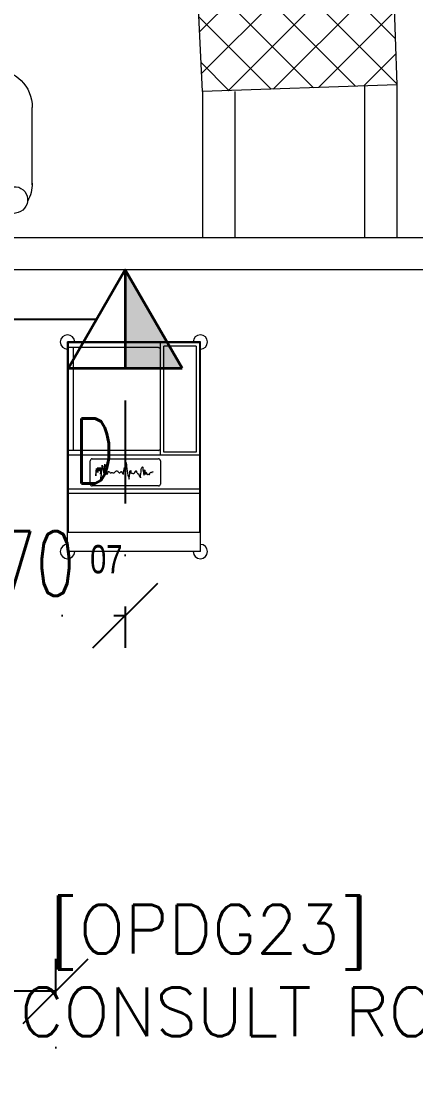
# Model space of a CAD drawing. Header units: inches. Extents: x -12418 to 57169, y -29325 to 19878.
# Drawn here: x 26272 to 27491, y -8939 to -5680 of the extents above; entities that cross this region are included whole.
import ezdxf

# ---------------------------------------------------------------- set-up
doc = ezdxf.new("R2010")
doc.units = ezdxf.units.IN
doc.header["$LTSCALE"] = 25
doc.header["$MEASUREMENT"] = 0
doc.linetypes.add('DASHDOT', pattern=[25.4, 12.7, -6.35, 0, -6.35])
doc.linetypes.add('HIDDEN', pattern=[9.525, 6.35, -3.175])
doc.layers.get('0').update_dxf_attribs({"color": 8})
doc.layers.get('Defpoints').update_dxf_attribs({"color": 8})
for name, color, linetype, lineweight in [('00-Ground Floor$0$72_EGR_BASE_TEXT', 252, 'Continuous', 5), ('00-Ground Floor$0$72_EGR_EQP_TAG', 142, 'Continuous', 5), ('00-Ground Floor$0$C-HYDR-CTCH', 251, 'Continuous', 5), ('00-Ground Floor$0$Hatch', 254, 'Continuous', 5), ('00-Ground Floor$0$LOADING', 253, 'Continuous', 5), ('00-Ground Floor$0$Walls', 251, 'Continuous', 5), ('E-LITE-CLNG-CNDT', 6, 'DASHDOT', 35), ('T-DATA-DEVC-TYPE', 2, 'Continuous', 25), ('T-DATA-DIM', 251, 'DASHDOT', 25), ('T-DATA-DIM @ 100', 251, 'DASHDOT', 25), ('T-DATA-FLOR-COND', 40, 'HIDDEN', 25), ('T-DATA-WALL @ 100', 33, 'Continuous', 35)]:
    doc.layers.add(name, color=color, linetype=linetype, lineweight=lineweight)
doc.styles.add('00-Ground Floor$0$SIMPLEX', font='SIMPLEX.shx', dxfattribs={"height": 150})
doc.styles.add('00-Ground Floor$0$X3G_ENTITY_257CFD', font='swisscl.ttf', dxfattribs={"height": 200})
doc.styles.add('DC_Simplex', font='SIMPLEX.shx', dxfattribs={"width": 0.7})
doc.dimstyles.new('DevCad-MM', dxfattribs={"dimscale": 0.01, "dimtxt": 2, "dimasz": 2, "dimexe": 1, "dimexo": 1, "dimgap": 0.6, "dimtad": 1, "dimdec": 0, "dimrnd": 10, "dimzin": 1, "dimdsep": 46, "dimtxsty": 'DC_Simplex', "dimblk1": 'OBLIQUE', "dimblk2": 'OBLIQUE', "dimsah": 1, "dimcen": 3, "dimclrd": 256, "dimclre": 256, "dimclrt": 45, "dimadec": 0, "dimazin": 0, "dimtfac": 1, "dimtdec": 0, "dimtix": 1, "dimtmove": 2, "dimatfit": 2, "dimldrblk": 'OBLIQUE', "dimfxl": 1, "dimtolj": 1, "dimtzin": 0, "dimarcsym": 0})

# ---------------------------------------------------------------- blocks, each defined once
blk = doc.blocks.new('00-Ground Floor$0$3seater')
at = {"layer": '00-Ground Floor$0$LOADING', "ltscale": 20}
for p, q in [((-958973.1, -382949.7, 0), (-958973.1, -383188.2, 0)), ((-958476.3, -382949.7, 0), (-958476.3, -383188.2, 0)), ((-958476.3, -382949.7, 0), (-958476.3, -383165.8, 0)), ((-958363.6, -382948.4, 0), (-958363.6, -383187, 0)), ((-957866.8, -382948.4, 0), (-957866.8, -383164.5, 0)), ((-957866.8, -382948.4, 0), (-957866.8, -383187, 0)), ((-957754.1, -382949.7, 0), (-957754.1, -383188.2, 0)), ((-957754.1, -382949.7, 0), (-957754.1, -383165.8, 0)), ((-957257.3, -382949.7, 0), (-957257.3, -383188.2, 0)), ((-958476.3, -382971.4, 0), (-958363.6, -382971.4, 0)), ((-957754.1, -382971.4, 0), (-957866.8, -382971.4, 0)), ((-958476.3, -383007.5, 0), (-958363.6, -383007.5, 0)), ((-957754.1, -383007.5, 0), (-957866.8, -383007.5, 0)), ((-958476.3, -383157.4, 0), (-958363.6, -383157.4, 0)), ((-957754.1, -383157.4, 0), (-957866.8, -383157.4, 0)), ((-958476.3, -383192.2, 0), (-958363.5, -383192.2, 0)), ((-957754.1, -383192.2, 0), (-957866.9, -383192.2, 0)), ((-958856, -383305.4, 0), (-958593.5, -383305.4, 0)), ((-958246.5, -383304.2, 0), (-957984, -383304.2, 0)), ((-957374.4, -383305.4, 0), (-957636.9, -383305.4, 0))]:
    blk.add_line(p, q, dxfattribs=at)
for centre, radius, start, end in [((-958744.2, -383526.3, 0), 687.4, 88.3753, 105.639), ((-958705.2, -383526.3, 0), 687.4, 74.361, 91.6247), ((-958309.1, -382902.1, 0), 40.5, 105.639, 285.639), ((-958134.7, -383525, 0), 687.4, 88.3753, 105.639), ((-958095.7, -383525, 0), 687.4, 74.361, 91.6247), ((-957921.3, -382902.1, 0), 40.5, 254.361, 74.361), ((-957525.2, -383526.3, 0), 687.4, 88.3753, 105.639), ((-957486.2, -383526.3, 0), 687.4, 74.361, 91.6247), ((-958918.6, -382903.3, 0), 40.5, 105.639, 285.639), ((-958530.8, -382903.3, 0), 40.5, 254.361, 74.361), ((-957699.6, -382903.3, 0), 40.5, 105.639, 285.639), ((-957311.8, -382903.3, 0), 40.5, 254.361, 74.361), ((-958856, -382954.9, 0), 117.2, 151.0301, 180), ((-958744.2, -383526.3, 0), 606.4, 88.1581, 105.639), ((-958705.2, -383526.3, 0), 606.4, 74.361, 91.8419), ((-958593.5, -382954.9, 0), 117.2, 0, 28.9699), ((-958246.5, -382953.6, 0), 117.2, 151.0301, 180), ((-958134.7, -383525, 0), 606.4, 88.1581, 105.639), ((-958095.7, -383525, 0), 606.4, 74.361, 91.8419), ((-957984, -382953.6, 0), 117.2, 0, 28.9699), ((-957636.9, -382954.9, 0), 117.2, 151.0301, 180), ((-957525.2, -383526.3, 0), 606.4, 88.1581, 105.639), ((-957486.2, -383526.3, 0), 606.4, 74.361, 91.8419), ((-957374.4, -382954.9, 0), 117.2, 0, 28.9699), ((-958856, -383188.2, 0), 117.2, 180, 270), ((-958593.5, -383188.2, 0), 117.2, 270, 0), ((-958246.5, -383187, 0), 117.2, 180, 270), ((-957984, -383187, 0), 117.2, 270, 0), ((-957636.9, -383188.2, 0), 117.2, 180, 270), ((-957374.4, -383188.2, 0), 117.2, 270, 0)]:
    blk.add_arc(centre, radius, start, end, dxfattribs=at)
blk = doc.blocks.new('00-Ground Floor$0$e')
at = {"layer": '00-Ground Floor$0$LOADING'}
for p, q in [((-958747.5, -394300, 0), (-959393.9, -394300, 0)), ((-959393.9, -394300, 0), (-959393.9, -394710, 0)), ((-959391.4, -394302.5, 0), (-958806.4, -394302.5, 0)), ((-959391.4, -394302.5, 0), (-959391.4, -394707.5, 0)), ((-959044.5, -394302.5, 0), (-959044.5, -394707.5, 0)), ((-958939.6, -394302.5, 0), (-958939.6, -394707.5, 0)), ((-958926.4, -394302.5, 0), (-958926.4, -394707.5, 0)), ((-958806.4, -394302.5, 0), (-958806.4, -394707.5, 0)), ((-958747.5, -394300, 0), (-958747.5, -394710, 0)), ((-959381.4, -394312.5, 0), (-959054.5, -394312.5, 0)), ((-959381.4, -394312.5, 0), (-959381.4, -394413.1, 0)), ((-959054.5, -394312.5, 0), (-959054.5, -394413.1, 0)), ((-959044.5, -394423.1, 0), (-959391.4, -394423.1, 0)), ((-959054.5, -394413.1, 0), (-959381.4, -394413.1, 0)), ((-959376.4, -394429, 0), (-959376.4, -394707.5, 0)), ((-959059.5, -394429, 0), (-959059.5, -394707.5, 0)), ((-959033.5, -394633.8, 0), (-959033.5, -394429, 0)), ((-959027.7, -394423.1, 0), (-958955.8, -394423.1, 0)), ((-958950, -394429, 0), (-958950, -394633.8, 0)), ((-958994.2, -394448.1, 0), (-958993.5, -394446.7, 0)), ((-958992.8, -394448.8, 0), (-958994.2, -394448.1, 0)), ((-958993.5, -394446.7, 0), (-958992.2, -394446.1, 0)), ((-958990.8, -394450.1, 0), (-958992.8, -394448.8, 0)), ((-958992.2, -394452.1, 0), (-958990.8, -394450.1, 0)), ((-958991.5, -394454.1, 0), (-958992.2, -394452.1, 0)), ((-958989.5, -394455.5, 0), (-958991.5, -394454.1, 0)), ((-958986.8, -394456.1, 0), (-958989.5, -394455.5, 0)), ((-958989.5, -394466.2, 0), (-958986.8, -394465.6, 0)), ((-958985.4, -394456.8, 0), (-958986.8, -394456.1, 0)), ((-958986.8, -394460.2, 0), (-958985.4, -394458.8, 0)), ((-958986.1, -394461.5, 0), (-958986.8, -394460.2, 0)), ((-958986.8, -394465.6, 0), (-958985.4, -394464.2, 0)), ((-958985.4, -394462.9, 0), (-958986.1, -394461.5, 0)), ((-958985.4, -394458.8, 0), (-958985.4, -394456.8, 0)), ((-958985.4, -394464.2, 0), (-958985.4, -394462.9, 0)), ((-959009, -394478.3, 0), (-959007.6, -394477.7, 0)), ((-959008.3, -394479.7, 0), (-959009, -394478.3, 0)), ((-959007, -394481, 0), (-959008.3, -394479.7, 0)), ((-959007.6, -394477.7, 0), (-959003.6, -394477, 0)), ((-959004.9, -394481.7, 0), (-959007, -394481, 0)), ((-959000.2, -394482.4, 0), (-959004.9, -394481.7, 0)), ((-959003.6, -394477, 0), (-958999.6, -394477, 0)), ((-958993.5, -394483, 0), (-959000.2, -394482.4, 0)), ((-958999.6, -394472.3, 0), (-958998.2, -394471.6, 0)), ((-958998.2, -394472.3, 0), (-958999.6, -394472.3, 0)), ((-958999.6, -394477, 0), (-958994.8, -394476.3, 0)), ((-958998.2, -394471.6, 0), (-958994.8, -394470.9, 0)), ((-958994.8, -394473, 0), (-958998.2, -394472.3, 0)), ((-958997.5, -394497.8, 0), (-958995.5, -394497.2, 0)), ((-958996.9, -394499.2, 0), (-958997.5, -394497.8, 0)), ((-958995.5, -394497.2, 0), (-958992.8, -394496.5, 0)), ((-958994.8, -394470.9, 0), (-958990.8, -394470.3, 0)), ((-958990.8, -394473, 0), (-958994.8, -394473, 0)), ((-958994.8, -394476.3, 0), (-958990.1, -394475.6, 0)), ((-958986.8, -394483.7, 0), (-958993.5, -394483, 0)), ((-958992.8, -394496.5, 0), (-958990.1, -394495.1, 0)), ((-958992.2, -394466.9, 0), (-958989.5, -394466.2, 0)), ((-958992.2, -394468.3, 0), (-958992.2, -394466.9, 0)), ((-958990.1, -394468.3, 0), (-958992.2, -394468.3, 0)), ((-958990.8, -394470.3, 0), (-958986.8, -394469.6, 0)), ((-958986.1, -394473.6, 0), (-958990.8, -394473, 0)), ((-958986.1, -394468.9, 0), (-958990.1, -394468.3, 0)), ((-958990.1, -394475.6, 0), (-958986.8, -394475, 0)), ((-958990.1, -394495.1, 0), (-958988.1, -394493.8, 0)), ((-958988.1, -394493.8, 0), (-958987.4, -394492.5, 0)), ((-958987.4, -394489.8, 0), (-958984.1, -394489.8, 0)), ((-958987.4, -394492.5, 0), (-958987.4, -394489.8, 0)), ((-958986.8, -394469.6, 0), (-958984.8, -394468.9, 0)), ((-958986.8, -394475, 0), (-958984.8, -394474.3, 0)), ((-958980.7, -394484.4, 0), (-958986.8, -394483.7, 0)), ((-958984.8, -394468.9, 0), (-958986.1, -394468.9, 0)), ((-958983.4, -394473.6, 0), (-958986.1, -394473.6, 0)), ((-958984.8, -394474.3, 0), (-958983.4, -394473.6, 0)), ((-958984.1, -394489.8, 0), (-958982.7, -394489.1, 0)), ((-958982.7, -394489.1, 0), (-958981.4, -394488.4, 0)), ((-958981.4, -394488.4, 0), (-958979.4, -394487.1, 0)), ((-958975.3, -394484.4, 0), (-958980.7, -394484.4, 0)), ((-958979.4, -394487.1, 0), (-958978, -394486.4, 0)), ((-958978, -394486.4, 0), (-958976.7, -394485.1, 0)), ((-958976.7, -394485.1, 0), (-958975.3, -394484.4, 0)), ((-959022.4, -394529.4, 0), (-959020.4, -394528.8, 0)), ((-959006.3, -394529.4, 0), (-959022.4, -394529.4, 0)), ((-959020.4, -394528.8, 0), (-959016.4, -394528.1, 0)), ((-959016.4, -394528.1, 0), (-959011, -394527.4, 0)), ((-959011, -394527.4, 0), (-959002.9, -394526.7, 0)), ((-958998.9, -394530.1, 0), (-959006.3, -394529.4, 0)), ((-959002.9, -394526.7, 0), (-958996.2, -394525.4, 0)), ((-958993.5, -394530.1, 0), (-958998.9, -394530.1, 0)), ((-958997.5, -394514.6, 0), (-958995.5, -394514, 0)), ((-958994.2, -394514.6, 0), (-958997.5, -394514.6, 0)), ((-958997.5, -394516.7, 0), (-958996.2, -394516, 0)), ((-958994.8, -394517.3, 0), (-958997.5, -394516.7, 0)), ((-958997.5, -394531.5, 0), (-958994.8, -394530.8, 0)), ((-958994.2, -394499.9, 0), (-958996.9, -394499.2, 0)), ((-958996.2, -394516, 0), (-958992.8, -394516, 0)), ((-958996.2, -394525.4, 0), (-958989.5, -394524.7, 0)), ((-958995.5, -394514, 0), (-958992.8, -394514, 0)), ((-958988.8, -394518, 0), (-958994.8, -394517.3, 0)), ((-958994.8, -394530.8, 0), (-958993.5, -394530.1, 0)), ((-958991.5, -394501.9, 0), (-958994.2, -394499.9, 0)), ((-958990.1, -394515.3, 0), (-958994.2, -394514.6, 0)), ((-958992.8, -394514, 0), (-958990.8, -394513.3, 0)), ((-958992.8, -394516, 0), (-958990.1, -394515.3, 0)), ((-958990.1, -394503.2, 0), (-958991.5, -394501.9, 0)), ((-958990.8, -394513.3, 0), (-958989.5, -394512, 0)), ((-958988.8, -394505.9, 0), (-958990.1, -394503.2, 0)), ((-958988.8, -394515.3, 0), (-958990.1, -394515.3, 0)), ((-958990.1, -394515.3, 0), (-958988.8, -394515.3, 0)), ((-958989.5, -394509.9, 0), (-958988.8, -394507.9, 0)), ((-958989.5, -394512, 0), (-958989.5, -394509.9, 0)), ((-958989.5, -394524.7, 0), (-958983.4, -394523.4, 0)), ((-958988.8, -394507.9, 0), (-958988.8, -394505.9, 0)), ((-958981.4, -394518.7, 0), (-958988.8, -394518, 0)), ((-958983.4, -394523.4, 0), (-958978, -394522, 0)), ((-958974, -394519.3, 0), (-958981.4, -394518.7, 0)), ((-958978, -394522, 0), (-958974, -394520.7, 0)), ((-958970.6, -394520, 0), (-958974, -394519.3, 0)), ((-958974, -394520.7, 0), (-958970.6, -394520, 0)), ((-959006.3, -394534.1, 0), (-959003.6, -394532.8, 0)), ((-959002.9, -394534.8, 0), (-959006.3, -394534.1, 0)), ((-959003.6, -394532.8, 0), (-959000.2, -394532.1, 0)), ((-958996.9, -394536.2, 0), (-959002.9, -394534.8, 0)), ((-959000.2, -394532.1, 0), (-958997.5, -394531.5, 0)), ((-958991.5, -394536.8, 0), (-958996.9, -394536.2, 0)), ((-958996.9, -394557.7, 0), (-958996.2, -394555.7, 0)), ((-958996.9, -394559, 0), (-958996.9, -394557.7, 0)), ((-958995.5, -394560.4, 0), (-958996.9, -394559, 0)), ((-958996.2, -394555.7, 0), (-958994.8, -394554.3, 0)), ((-958994.2, -394561.7, 0), (-958995.5, -394560.4, 0)), ((-958994.8, -394554.3, 0), (-958993.5, -394553.6, 0)), ((-958994.2, -394544.2, 0), (-958993.5, -394542.9, 0)), ((-958994.2, -394545.6, 0), (-958994.2, -394544.2, 0)), ((-958992.8, -394546.2, 0), (-958994.2, -394545.6, 0)), ((-958992.2, -394563.7, 0), (-958994.2, -394561.7, 0)), ((-958993.5, -394542.9, 0), (-958990.8, -394541.5, 0)), ((-958993.5, -394553.6, 0), (-958992.2, -394552.3, 0)), ((-958991.5, -394546.9, 0), (-958992.8, -394546.2, 0)), ((-958992.2, -394552.3, 0), (-958990.8, -394550.9, 0)), ((-958990.8, -394566.4, 0), (-958992.2, -394563.7, 0)), ((-958987.4, -394537.5, 0), (-958991.5, -394536.8, 0)), ((-958990.1, -394548.3, 0), (-958991.5, -394546.9, 0)), ((-958990.8, -394541.5, 0), (-958988.1, -394540.2, 0)), ((-958990.8, -394550.9, 0), (-958990.1, -394549.6, 0)), ((-958990.1, -394549.6, 0), (-958990.1, -394548.3, 0)), ((-958988.1, -394540.2, 0), (-958986.8, -394538.8, 0)), ((-958986.1, -394537.5, 0), (-958987.4, -394537.5, 0)), ((-958986.8, -394538.8, 0), (-958986.1, -394537.5, 0)), ((-959017.1, -394594.7, 0), (-959011.7, -394593.3, 0)), ((-959015, -394594.7, 0), (-959017.1, -394594.7, 0)), ((-959009, -394595.3, 0), (-959015, -394594.7, 0)), ((-959011.7, -394593.3, 0), (-959003.6, -394592, 0)), ((-959002.2, -394596, 0), (-959009, -394595.3, 0)), ((-959003.6, -394592, 0), (-958987.4, -394589.9, 0)), ((-958993.5, -394596.7, 0), (-959002.2, -394596, 0)), ((-958994.8, -394583.2, 0), (-958993.5, -394581.9, 0)), ((-958994.2, -394584.6, 0), (-958994.8, -394583.2, 0)), ((-958990.8, -394585.2, 0), (-958994.2, -394584.6, 0)), ((-958993.5, -394579.9, 0), (-958992.2, -394579.2, 0)), ((-958993.5, -394581.9, 0), (-958993.5, -394579.9, 0)), ((-958992.2, -394579.2, 0), (-958990.8, -394577.8, 0)), ((-958991.5, -394571.8, 0), (-958990.8, -394570.4, 0)), ((-958991.5, -394574.5, 0), (-958991.5, -394571.8, 0)), ((-958990.1, -394575.2, 0), (-958991.5, -394574.5, 0)), ((-958990.8, -394570.4, 0), (-958990.8, -394566.4, 0)), ((-958990.8, -394577.8, 0), (-958990.1, -394576.5, 0)), ((-958987.4, -394586.6, 0), (-958990.8, -394585.2, 0)), ((-958990.1, -394576.5, 0), (-958990.1, -394575.2, 0)), ((-958985.4, -394588.6, 0), (-958987.4, -394586.6, 0)), ((-958987.4, -394589.9, 0), (-958985.4, -394588.6, 0)), ((-959014.4, -394602.7, 0), (-959011.7, -394602, 0)), ((-959010.3, -394603.4, 0), (-959014.4, -394602.7, 0)), ((-959011.7, -394602, 0), (-959008.3, -394602, 0)), ((-959002.2, -394604.1, 0), (-959010.3, -394603.4, 0)), ((-959008.3, -394602, 0), (-959002.2, -394600.7, 0)), ((-959007, -394613.5, 0), (-959003.6, -394612.8, 0)), ((-959004.9, -394613.5, 0), (-959007, -394613.5, 0)), ((-959006.3, -394609.4, 0), (-959004.3, -394608.8, 0)), ((-959004.9, -394609.4, 0), (-959006.3, -394609.4, 0)), ((-959006.3, -394616.8, 0), (-958991.5, -394616.8, 0)), ((-959003.6, -394617.5, 0), (-959006.3, -394616.8, 0)), ((-959002.2, -394610.1, 0), (-959004.9, -394609.4, 0)), ((-959000.9, -394614.2, 0), (-959004.9, -394613.5, 0)), ((-959004.3, -394606.1, 0), (-958999.6, -394605.4, 0)), ((-959002.2, -394606.1, 0), (-959004.3, -394606.1, 0)), ((-959004.3, -394608.8, 0), (-958996.9, -394608.8, 0)), ((-959003.6, -394612.8, 0), (-958999.6, -394612.1, 0)), ((-959000.2, -394618.2, 0), (-959003.6, -394617.5, 0)), ((-959003.6, -394620.2, 0), (-958994.2, -394620.2, 0)), ((-958998.9, -394620.2, 0), (-959003.6, -394620.2, 0)), ((-959002.2, -394600.7, 0), (-958996.2, -394600, 0)), ((-958994.2, -394604.7, 0), (-959002.2, -394604.1, 0)), ((-958997.5, -394606.8, 0), (-959002.2, -394606.1, 0)), ((-958997.5, -394610.8, 0), (-959002.2, -394610.1, 0)), ((-958995.5, -394614.8, 0), (-959000.9, -394614.2, 0)), ((-959000.9, -394621.5, 0), (-958999.6, -394621.5, 0)), ((-958996.9, -394618.2, 0), (-959000.2, -394618.2, 0)), ((-958999.6, -394605.4, 0), (-958994.2, -394606.1, 0)), ((-958999.6, -394612.1, 0), (-958996.2, -394612.1, 0)), ((-958999.6, -394621.5, 0), (-958996.2, -394622.2, 0)), ((-958994.2, -394620.9, 0), (-958998.9, -394620.2, 0)), ((-958992.2, -394607.4, 0), (-958997.5, -394606.8, 0)), ((-958996.2, -394612.1, 0), (-958997.5, -394610.8, 0)), ((-958996.9, -394608.8, 0), (-958992.8, -394608.1, 0)), ((-958994.2, -394618.9, 0), (-958996.9, -394618.2, 0)), ((-958996.2, -394600, 0), (-958991.5, -394598.7, 0)), ((-958996.2, -394622.2, 0), (-958991.5, -394622.9, 0)), ((-958991.5, -394616.8, 0), (-958995.5, -394614.8, 0)), ((-958984.1, -394605.4, 0), (-958994.2, -394604.7, 0)), ((-958994.2, -394606.1, 0), (-958987.4, -394606.1, 0)), ((-958991.5, -394619.5, 0), (-958994.2, -394618.9, 0)), ((-958994.2, -394620.2, 0), (-958991.5, -394619.5, 0)), ((-958990.1, -394621.5, 0), (-958994.2, -394620.9, 0)), ((-958990.1, -394598, 0), (-958993.5, -394596.7, 0)), ((-958992.8, -394608.1, 0), (-958986.1, -394608.1, 0)), ((-958987.4, -394608.1, 0), (-958992.2, -394607.4, 0)), ((-958991.5, -394598.7, 0), (-958990.1, -394598, 0)), ((-958991.5, -394622.9, 0), (-958981.4, -394622.9, 0)), ((-958986.1, -394622.2, 0), (-958990.1, -394621.5, 0)), ((-958987.4, -394606.1, 0), (-958978.7, -394606.8, 0)), ((-958986.1, -394608.1, 0), (-958987.4, -394608.1, 0)), ((-958982.7, -394622.2, 0), (-958986.1, -394622.2, 0)), ((-958975.3, -394606.8, 0), (-958984.1, -394605.4, 0)), ((-958981.4, -394622.9, 0), (-958982.7, -394622.2, 0)), ((-958978.7, -394606.8, 0), (-958972, -394607.4, 0)), ((-958970, -394607.4, 0), (-958975.3, -394606.8, 0)), ((-958972, -394607.4, 0), (-958970, -394607.4, 0)), ((-958955.8, -394639.6, 0), (-959027.7, -394639.6, 0)), ((-959376.4, -394692.5, 0), (-959059.5, -394692.5, 0)), ((-958747.5, -394710, 0), (-959393.9, -394710, 0)), ((-959391.4, -394707.5, 0), (-958806.4, -394707.5, 0))]:
    blk.add_line(p, q, dxfattribs=at)
for centre, radius, start, end in [((-959393.9, -394300, 0), 22.2, 0, 270), ((-958747.5, -394300, 0), 22.2, 270, 180), ((-959370.5, -394429, 0), 5.83, 90, 180), ((-959065.3, -394429, 0), 5.83, 0, 90), ((-959027.7, -394429, 0), 5.83, 90, 180), ((-958955.8, -394429, 0), 5.83, 0, 90), ((-959027.7, -394633.8, 0), 5.83, 180, 270), ((-958955.8, -394633.8, 0), 5.83, 270, 0), ((-959393.9, -394710, 0), 22.2, 90, 0), ((-958747.5, -394710, 0), 22.2, 180, 90)]:
    blk.add_arc(centre, radius, start, end, dxfattribs=at)
blk = doc.blocks.new('00-Ground Floor')
at = {"layer": '00-Ground Floor$0$Hatch'}
h = blk.add_hatch(dxfattribs=at)
h.set_pattern_fill('ANSI37', color=256, scale=30)
h.set_pattern_definition([(45, (-1981.42, -13099.68), (-67.35192, 67.35192), []), (135, (-1981.42, -13099.68), (-67.35192, -67.35192), [])])
h.paths.add_polyline_path([(48971.2, 8818.2), (48367.3, 8810.1), (48371.2, 8521.7), (48975.1, 8529.8)])
h.paths.add_polyline_path([(41810.5, 8810.5), (41227, 8805), (41207, 8513.7), (41790.5, 8519.1)])
h.paths.add_polyline_path([(27433.5, 8803.1), (26834.4, 8799), (26828.7, 8506), (27427.8, 8510)])
h.paths.add_polyline_path([(34618.7, 8805.3), (34017.5, 8797.8), (34009.3, 8512.1), (34610.5, 8519.6)])
h.paths.add_polyline_path([(20214.3, 8812.4), (19607.8, 8790.5), (19622.4, 8498), (20228.8, 8519.8)])
h.paths.add_polyline_path([(13477.7, 8802), (12255.7, 8825.9), (12249.3, 8529.8), (13471.3, 8505.8)])
h.paths.add_polyline_path([(13491.8, 1601.9), (12276.8, 1586.2), (12263.3, 1293.7), (13478.3, 1309.4)])
h.paths.add_polyline_path([(13465.7, -5591.3), (12262.6, -5607.3), (12256.9, -5900.3), (13460, -5884.3)])
h.paths.add_polyline_path([(13484.2, -12790), (12287.5, -12801.4), (12290.4, -13095.9), (13487, -13084.4)])
h.paths.add_polyline_path([(5849.2, -12787.9), (5245.6, -12791.6), (5256.3, -13077.1), (5859.8, -13073.4)])
h.paths.add_polyline_path([(5833.8, -5589.9), (5236.9, -5588.3), (5236.8, -5889.5), (5833.6, -5891)])
h.paths.add_polyline_path([(5843.6, 1599.7), (5224.3, 1600.9), (5213.7, 1298), (5833, 1296.7)])
h.paths.add_polyline_path([(5820.3, 8779.1), (5219.7, 8793.5), (5216, 8503.9), (5816.7, 8489.4)])
h.paths.add_polyline_path([(-1378.8, 8777.2), (-1981.4, 8799.9), (-1979.5, 8511.6), (-1376.9, 8488.9)])
h.paths.add_polyline_path([(-1371.1, -5601.1), (-1973.1, -5608.1), (-1969.7, -5899.7), (-1367.7, -5892.7)])
h.paths.add_polyline_path([(-1353.5, -12795.7), (-1951.9, -12796.7), (-1947.1, -13097.4), (-1348.7, -13096.4)])
h.paths.add_polyline_path([(20233.2, -12782.5), (19627.5, -12795.4), (19633.2, -13096.6), (20238.9, -13083.7)])
h.paths.add_polyline_path([(20226.6, -5590), (19632.3, -5607.6), (19634.4, -5904.1), (20228.7, -5886.6)])
h.paths.add_polyline_path([(20217.9, 1618), (19619, 1610.4), (19623, 1310.2), (20221.9, 1317.9)])
h.paths.add_polyline_path([(27418.3, 1602.8), (26816.3, 1607.5), (26820.6, 1315.3), (27422.5, 1310.7)])
h.paths.add_polyline_path([(27422, -5579.9), (26818.1, -5597.5), (26831.6, -5897.5), (27431.7, -5876.5)])
h.paths.add_polyline_path([(27438.1, -12795.9), (26834.3, -12789.3), (26831.9, -13075), (27435.7, -13081.6)])
h.paths.add_polyline_path([(34636.6, -12785.4), (34039.3, -12800), (34048.3, -13099.7), (34645.6, -13085.1)])
h.paths.add_polyline_path([(34629.3, -5597.1), (34028, -5595.2), (34029.2, -5892.4), (34630.4, -5894.3)])
h.paths.add_polyline_path([(34592.8, 1606.7), (34012, 1611.4), (34031.7, 1321.6), (34612.5, 1316.9)])
h.paths.add_polyline_path([(41796.2, 1606), (41198.6, 1619.8), (41200.6, 1327.8), (41798.2, 1314.1)])
h.paths.add_polyline_path([(41797.2, -5592.6), (41228.8, -5600.2), (41230.6, -5894.3), (41799, -5886.7)])
h.paths.add_polyline_path([(41834.3, -12789.7), (41229, -12792.4), (41230.4, -13096.9), (41835.6, -13094.3)])
h.paths.add_polyline_path([(49008.5, -12790.2), (48420.5, -12774.1), (48407.3, -13081.4), (48995.3, -13097.4)])
h.paths.add_polyline_path([(48992.7, -5590.8), (48389.5, -5589.7), (48387.5, -5886.2), (48990.7, -5887.3)])
at = {"layer": '00-Ground Floor$0$C-HYDR-CTCH', "flags": 128}
blk.add_lwpolyline([(26831.6, -5897.5), (26818.1, -5597.5), (27422, -5579.9), (27431.7, -5876.5)], close=True, dxfattribs=at)
at = {"layer": '00-Ground Floor$0$Walls'}
for p, q in [((26831.6, -5897.5), (26831.6, -6347.4, 0)), ((26931.6, -5897.5), (26931.6, -6347.4, 0)), ((27331.7, -5876.5), (27331.7, -6347.4, 0)), ((27431.7, -5876.5), (27431.7, -6347.4, 0)), ((23949.5, -6347.4, 0), (29549.5, -6347.4, 0)), ((29449.5, -6447.4, 0), (23949.5, -6447.4, 0))]:
    blk.add_line(p, q, dxfattribs=at)
at = {"layer": '00-Ground Floor$0$LOADING', "xscale": -1, "rotation": 180}
blk.add_blockref('00-Ground Floor$0$3seater', (983563.9, -389134.4, 0), dxfattribs=at)
at = {"layer": '00-Ground Floor$0$LOADING', "rotation": 270}
blk.add_blockref('00-Ground Floor$0$e', (421125.4, -966063.6, 0), dxfattribs=at)
at = {"layer": '00-Ground Floor$0$72_EGR_BASE_TEXT', "char_height": 150, "attachment_point": 2, "style": '00-Ground Floor$0$SIMPLEX'}
for s, insert in [('[OPDG23]', (26852.5, -8405.5, 0)), ('CARDIAC CONSULT ROOM/STRESS TEST', (27316.4, -8660.8, 0))]:
    blk.add_mtext(s, dxfattribs=dict(at, insert=insert))
at = {"layer": '00-Ground Floor$0$72_EGR_EQP_TAG', "insert": (26535.2, -7295.9, 0), "char_height": 87.47, "attachment_point": 2, "style": '00-Ground Floor$0$X3G_ENTITY_257CFD'}
blk.add_mtext('07', dxfattribs=at)
blk = doc.blocks.new('*U35')
blk.add_hatch(color=254).paths.add_polyline_path([(1.75, 3.031), (0, 3.031), (0, 0)])
blk.add_line((0, 0), (0, 3.031))
blk.add_lwpolyline([(1.75, 3.031), (0, 0), (-1.75, 3.031)], close=True)
at = {"layer": 'T-DATA-DEVC-TYPE', "style": 'DC_Simplex', "width": 0.7, "flags": 8}
blk.add_attdef('DC_TYPE', (2.682, 5.634), '', height=2, rotation=360, dxfattribs=at)
blk = doc.blocks.new('_OBLIQUE')
at = {"color": 0, "linetype": 'ByBlock'}
blk.add_line((-0.5, -0.5), (0.5, 0.5), dxfattribs=at)
blk = doc.blocks.new('*D158')
at = {"layer": 'Defpoints', "color": 0, "transparency": 16777216}
for p in [(23949.5, -8672), (23949.5, -10057.4, 0), (26379.1, -10057.4, 0)]:
    blk.add_point(p, dxfattribs=at)
at = {"layer": 'T-DATA-DIM', "lineweight": -2, "transparency": 16777216}
for p, q in [((23949.5, -9957.4), (23949.5, -8572)), ((26379.1, -9957.4), (26379.1, -8572)), ((26379.1, -8672), (23949.5, -8672))]:
    blk.add_line(p, q, dxfattribs=at)
at = {"layer": 'T-DATA-DIM', "lineweight": -2, "transparency": 16777216, "xscale": 200, "yscale": 200, "zscale": 200, "rotation": 180}
blk.add_blockref('_OBLIQUE', (23949.5, -8672), dxfattribs=at)
at = {"layer": 'T-DATA-DIM', "lineweight": -2, "transparency": 16777216, "xscale": 200, "yscale": 200, "zscale": 200}
blk.add_blockref('_OBLIQUE', (26379.1, -8672), dxfattribs=at)
at = {"layer": 'T-DATA-DIM', "color": 45, "transparency": 16777216, "insert": (25164.3, -8512), "char_height": 200, "attachment_point": 5, "style": 'DC_Simplex'}
blk.add_mtext('\\A1;2430', dxfattribs=at)
blk = doc.blocks.new('*D161')
at = {"layer": 'Defpoints', "color": 0, "transparency": 16777216}
for p in [(25923, -6750.5, 0), (26593.9, -6750.5, 0), (26593.9, -7513.1)]:
    blk.add_point(p, dxfattribs=at)
at = {"layer": 'T-DATA-DIM', "lineweight": -2, "transparency": 16777216}
for p, q in [((25923, -6850.5), (25923, -7613.1)), ((26593.9, -6850.5), (26593.9, -7613.1)), ((25923, -7513.1), (26593.9, -7513.1))]:
    blk.add_line(p, q, dxfattribs=at)
at = {"layer": 'T-DATA-DIM', "lineweight": -2, "transparency": 16777216, "xscale": 200, "yscale": 200, "zscale": 200, "rotation": 180}
blk.add_blockref('_OBLIQUE', (25923, -7513.1), dxfattribs=at)
at = {"layer": 'T-DATA-DIM', "lineweight": -2, "transparency": 16777216, "xscale": 200, "yscale": 200, "zscale": 200}
blk.add_blockref('_OBLIQUE', (26593.9, -7513.1), dxfattribs=at)
at = {"layer": 'T-DATA-DIM', "color": 45, "transparency": 16777216, "insert": (26258.5, -7353.1), "char_height": 200, "attachment_point": 5, "style": 'DC_Simplex'}
blk.add_mtext('\\A1;670', dxfattribs=at)

msp = doc.modelspace()

# ---------------------------------------------------------------- linework, layer by layer
at = {"layer": 'T-DATA-FLOR-COND', "ltscale": 0.01, "elevation": 0}
msp.add_lwpolyline([(26010.5, -6599), (26506.4, -6599)], dxfattribs=at)

# ---------------------------------------------------------------- block references
at = {"layer": 'E-LITE-CLNG-CNDT'}
msp.add_blockref('00-Ground Floor', (0, 0), dxfattribs=at)
at = {"layer": 'T-DATA-WALL @ 100'}
ref = msp.add_blockref('*U35', (26593.9, -6447.4, 0), dxfattribs=dict(at, xscale=-100, yscale=100, zscale=100, rotation=180))
ref.add_attrib('DC_TYPE', 'D', (26434.9, -7105.7, 0), dxfattribs={"layer": 'T-DATA-DEVC-TYPE', "height": 200, "style": 'DC_Simplex', "width": 0.7, "flags": 8})

# ---------------------------------------------------------------- dimensions: what is measured, and where the dimension line sits
at = {"layer": 'T-DATA-DIM @ 100'}
for base, p1, p2, picture, middle in [((26593.9, -7513.1), (25923, -6750.5, 0), (26593.9, -6750.5, 0), '*D161', (26258.5, -7353.1)), ((23949.5, -8672), (26379.1, -10057.4, 0), (23949.5, -10057.4, 0), '*D158', (25164.3, -8512))]:
    dim = msp.add_linear_dim(base=base, p1=p1, p2=p2, dimstyle='DevCad-MM', override={"dimscale": 100, "dimtix": 1, "dimtofl": 1, "dimtmove": 2, "dimatfit": 2}, dxfattribs=at)
    dim.commit()
    dim.dimension.update_dxf_attribs({"geometry": picture, "text_midpoint": middle})

doc.saveas('drawing.dxf')
